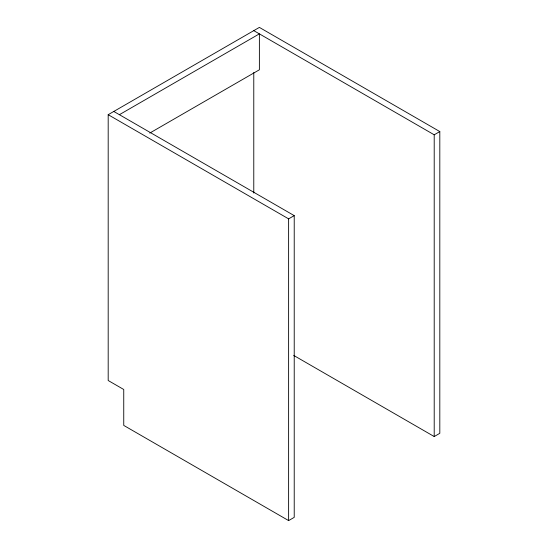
<?xml version="1.0" encoding="UTF-8"?>
<svg xmlns="http://www.w3.org/2000/svg" width="548" height="548" viewBox="0 0 548 548"><rect width="100%" height="100%" fill="white"/><g stroke="black" fill="none" stroke-linecap="round" stroke-linejoin="round"><path stroke-width="0.82" d="M113.792 111.456L294.221 215.624L294.221 517.367L288.618 520.6L123.745 425.412L123.745 389.491L108.189 380.511L108.189 114.69L259.382 27.4L439.811 131.568L439.811 433.31L434.208 436.544L293.707 355.426M119.389 114.69L259.382 33.866L259.382 69.788L149.755 133.075M108.189 114.69L288.618 218.858L294.221 215.624M253.779 30.633L434.208 134.801L439.811 131.568M434.208 134.801L434.208 436.544M288.618 218.858L288.618 520.6M253.779 72.521L253.779 193.04"/></g></svg>
